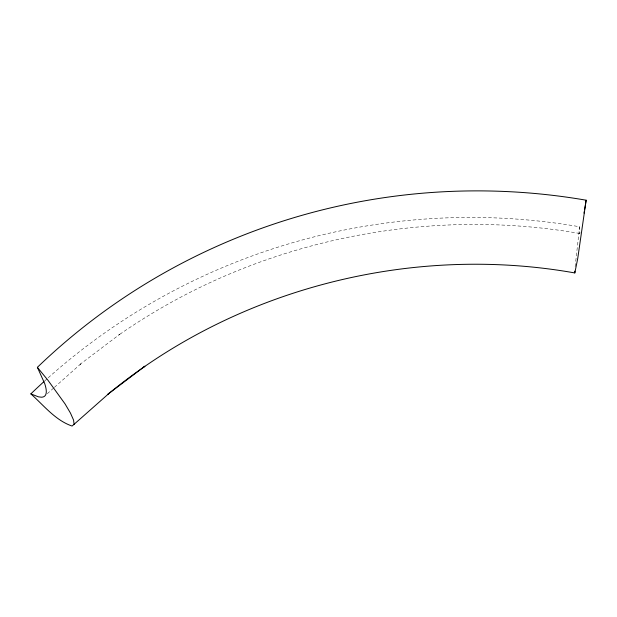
<?xml version="1.0" encoding="UTF-8"?>
<svg xmlns="http://www.w3.org/2000/svg" width="617" height="617" viewBox="0 0 617 617"><rect width="100%" height="100%" fill="white"/><g stroke="black" fill="none" stroke-linecap="round" stroke-linejoin="round"><path stroke-width="0.46" stroke-dasharray="3.08 2.31" d="M48.242 377.758A634.153 625.931 13.8 0 1 579.618 226.755L579.525 233.28A214.253 3.802 -82.4 0 0 580.127 232.671M575.137 266.637L579.618 226.755M47.285 393.708L53.702 388M54.412 387.36L81.498 363.259L79.979 364.392L119.791 334.252L118.364 335.309C251.065 242.558 420.385 205.723 579.756 233.481M44.709 380.936A634.153 625.931 13.8 0 1 47.532 378.391"/><path stroke-width="0.93" d="M108.037 394.17C236.404 288.409 411.3 243.892 574.82 272.938L574.836 271.148M44.008 381.576A634.153 625.931 13.8 0 0 30.85 393.885L38.47 396.847L41.347 397.194A214.253 28.451 48.3 0 0 44.694 383.566L37.382 367.331A634.153 625.931 13.8 0 1 586.15 200.201L577.705 258.623L574.82 272.938M586.15 200.201L584.638 209.402M584.014 213.12L584.33 211.261M30.85 393.885C43.73 405.315 55.337 420.37 72.096 426.046L109.232 393.214L144.895 366.197L143.059 367.639M107.929 394.232L109.232 393.214M37.382 367.331L48.064 380.411L65.016 403.857L70.477 413.105L73.562 420.084L74.109 424.473"/></g></svg>
